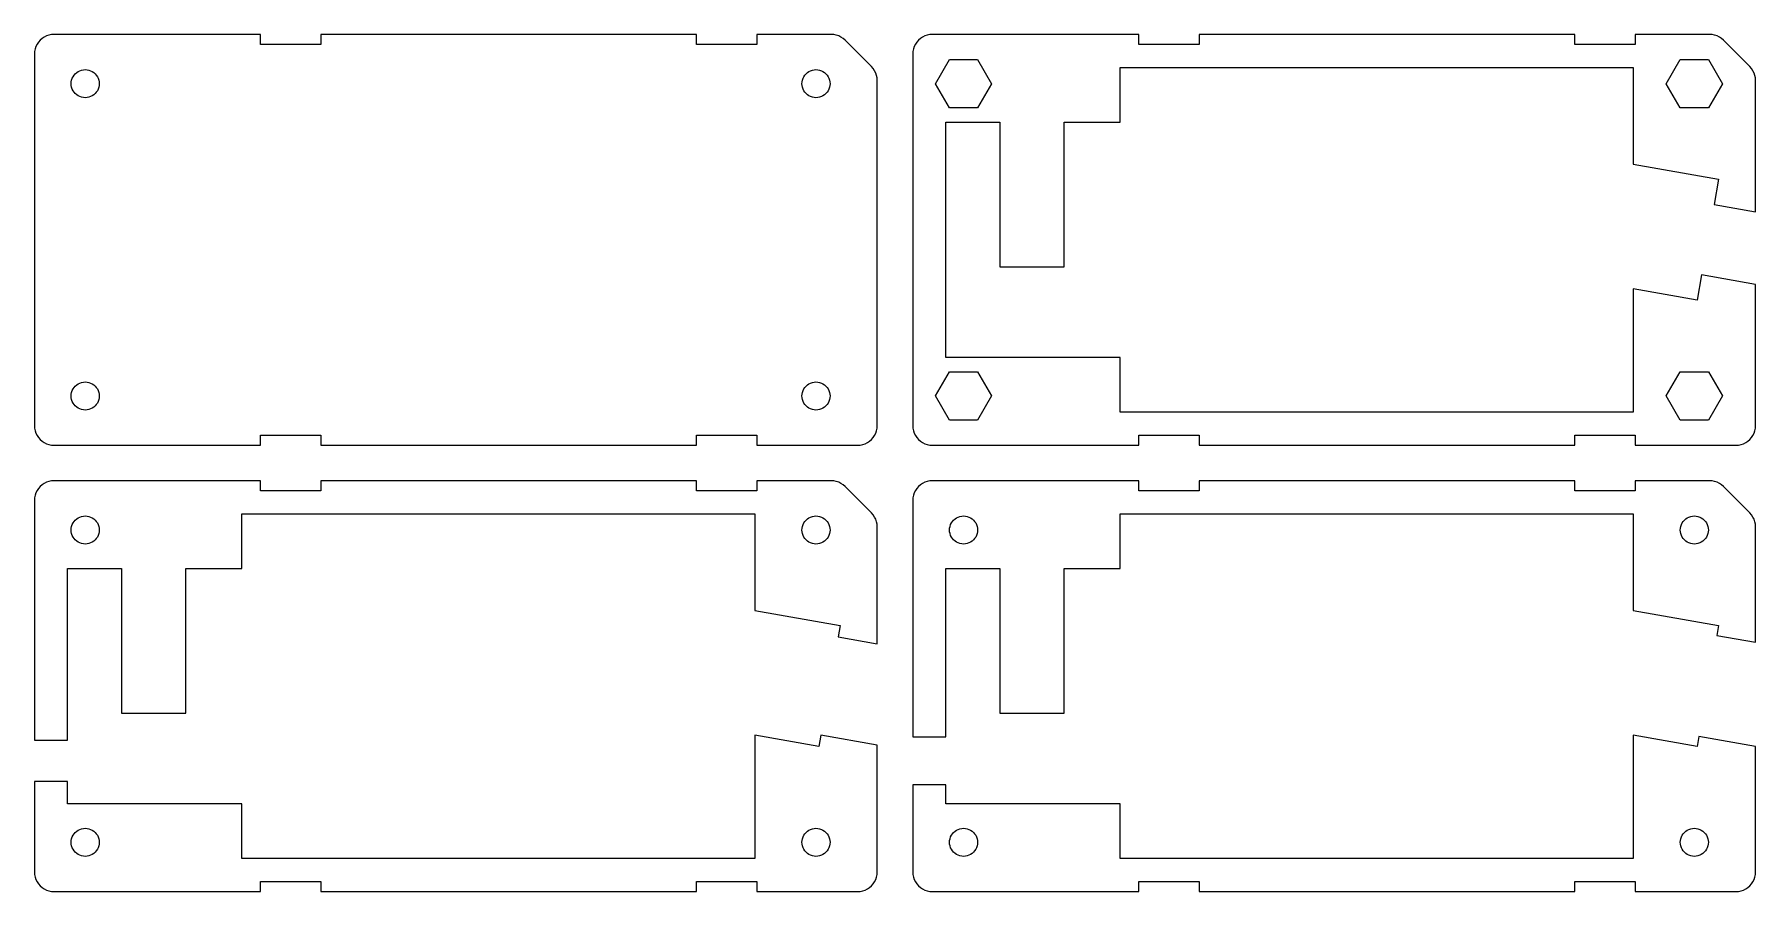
# Model space of a CAD drawing. Header units: metres. Extents: x 0 to 138, y -124 to 16.
# Drawn here: x -0.1 to 138, y -52.3 to 16.5 of the extents above; entities that cross this region are included whole.
import ezdxf

# ---------------------------------------------------------------- set-up
doc = ezdxf.new("R2010")
doc.units = ezdxf.units.M

msp = doc.modelspace()

# ---------------------------------------------------------------- linework, layer by layer
for p, q in [((-0.021469, 15.3077), (-0.061676, 15.1056)), ((0.044739, 15.5028), (-0.021469, 15.3077)), ((0.135864, 15.6876), (0.044739, 15.5028)), ((0.250336, 15.8589), (0.135864, 15.6876)), ((0.3862, 16.0138), (0.250336, 15.8589)), ((0.541092, 16.1497), (0.3862, 16.0138)), ((0.712418, 16.2641), (0.541092, 16.1497)), ((0.897217, 16.3553), (0.712418, 16.2641)), ((1.09232, 16.4215), (0.897217, 16.3553)), ((1.2944, 16.4617), (1.09232, 16.4215)), ((1.49754, 16.475), (1.2944, 16.4617)), ((18.0566, 16.475), (1.49754, 16.475)), ((18.0566, 15.675), (18.0566, 16.475)), ((22.9066, 15.675), (18.0566, 15.675)), ((53.0566, 16.475), (22.9066, 16.475)), ((22.9066, 16.475), (22.9066, 15.675)), ((53.0566, 15.675), (53.0566, 16.475)), ((57.9066, 15.675), (53.0566, 15.675)), ((63.8628, 16.475), (57.9066, 16.475)), ((57.9066, 16.475), (57.9066, 15.675)), ((64.0659, 16.4617), (63.8628, 16.475)), ((64.268, 16.4215), (64.0659, 16.4617)), ((64.4631, 16.3553), (64.268, 16.4215)), ((64.6479, 16.2641), (64.4631, 16.3553)), ((64.8192, 16.1497), (64.6479, 16.2641)), ((64.9723, 16.0154), (64.8192, 16.1497)), ((67.097, 13.8906), (64.9723, 16.0154)), ((70.4601, 15.3077), (70.4199, 15.1056)), ((70.5264, 15.5028), (70.4601, 15.3077)), ((70.6175, 15.6876), (70.5264, 15.5028)), ((70.732, 15.8589), (70.6175, 15.6876)), ((70.8678, 16.0138), (70.732, 15.8589)), ((71.0227, 16.1497), (70.8678, 16.0138)), ((71.194, 16.2641), (71.0227, 16.1497)), ((71.3788, 16.3553), (71.194, 16.2641)), ((71.5739, 16.4215), (71.3788, 16.3553)), ((71.776, 16.4617), (71.5739, 16.4215)), ((71.9792, 16.475), (71.776, 16.4617)), ((88.5383, 16.475), (71.9792, 16.475)), ((88.5383, 15.675), (88.5383, 16.475)), ((93.3883, 15.675), (88.5383, 15.675)), ((123.538, 16.475), (93.3883, 16.475)), ((93.3883, 16.475), (93.3883, 15.675)), ((123.538, 15.675), (123.538, 16.475)), ((128.388, 15.675), (123.538, 15.675)), ((134.344, 16.475), (128.388, 16.475)), ((128.388, 16.475), (128.388, 15.675)), ((134.548, 16.4617), (134.344, 16.475)), ((134.75, 16.4215), (134.548, 16.4617)), ((134.945, 16.3553), (134.75, 16.4215)), ((135.13, 16.2641), (134.945, 16.3553)), ((135.301, 16.1497), (135.13, 16.2641)), ((135.454, 16.0154), (135.301, 16.1497)), ((137.579, 13.8906), (135.454, 16.0154)), ((-0.061676, 15.1056), (-0.074982, 14.9025)), ((-0.074982, 14.9025), (-0.074982, -14.9025)), ((67.2313, 13.7376), (67.097, 13.8906)), ((70.4199, 15.1056), (70.4066, 14.9025)), ((70.4066, 14.9025), (70.4066, -14.9025)), ((72.23, 12.525), (73.3558, 14.475)), ((73.3558, 14.475), (75.6075, 14.475)), ((75.6075, 14.475), (76.7333, 12.525)), ((87.0566, 9.425), (87.0566, 13.825)), ((87.0566, 13.825), (128.207, 13.825)), ((128.207, 13.825), (128.207, 6.07216)), ((130.871, 12.525), (131.997, 14.475)), ((131.997, 14.475), (134.248, 14.475)), ((134.248, 14.475), (135.374, 12.525)), ((137.713, 13.7376), (137.579, 13.8906)), ((2.87517, 12.525), (2.8848, 12.6718)), ((2.8848, 12.3782), (2.87517, 12.525)), ((2.8848, 12.6718), (2.91351, 12.8162)), ((2.91351, 12.8162), (2.96077, 12.9554)), ((2.96077, 12.9554), (3.02583, 13.0874)), ((3.02583, 13.0874), (3.10764, 13.2098)), ((3.10764, 13.2098), (3.20462, 13.3204)), ((3.20462, 13.3204), (3.3152, 13.4174)), ((3.3152, 13.4174), (3.43762, 13.4992)), ((3.43762, 13.4992), (3.56955, 13.5642)), ((3.56955, 13.5642), (3.70882, 13.6115)), ((3.70882, 13.6115), (3.85316, 13.6402)), ((3.85316, 13.6402), (4, 13.6498)), ((4, 13.6498), (4.14684, 13.6402)), ((4.14684, 13.6402), (4.2912, 13.6115)), ((4.2912, 13.6115), (4.43047, 13.5642)), ((4.43047, 13.5642), (4.56238, 13.4992)), ((4.56238, 13.4992), (4.6848, 13.4174)), ((4.6848, 13.4174), (4.79538, 13.3204)), ((4.79538, 13.3204), (4.89236, 13.2098)), ((4.89236, 13.2098), (4.97417, 13.0874)), ((4.97417, 13.0874), (5.03923, 12.9554)), ((5.03923, 12.9554), (5.0865, 12.8162)), ((5.0865, 12.8162), (5.1152, 12.6718)), ((5.1152, 12.6718), (5.12483, 12.525)), ((5.12483, 12.525), (5.1152, 12.3782)), ((61.516, 12.525), (61.5256, 12.6718)), ((61.5256, 12.3782), (61.516, 12.525)), ((61.5256, 12.6718), (61.5543, 12.8162)), ((61.5543, 12.8162), (61.6016, 12.9554)), ((61.6016, 12.9554), (61.6667, 13.0874)), ((61.6667, 13.0874), (61.7485, 13.2098)), ((61.7485, 13.2098), (61.8454, 13.3204)), ((61.8454, 13.3204), (61.956, 13.4174)), ((61.956, 13.4174), (62.0784, 13.4992)), ((62.0784, 13.4992), (62.2104, 13.5642)), ((62.2104, 13.5642), (62.3496, 13.6115)), ((62.3496, 13.6115), (62.494, 13.6402)), ((62.494, 13.6402), (62.6408, 13.6498)), ((62.6408, 13.6498), (62.7877, 13.6402)), ((62.7877, 13.6402), (62.932, 13.6115)), ((62.932, 13.6115), (63.0713, 13.5642)), ((63.0713, 13.5642), (63.2032, 13.4992)), ((63.2032, 13.4992), (63.3256, 13.4174)), ((63.3256, 13.4174), (63.4362, 13.3204)), ((63.4362, 13.3204), (63.5332, 13.2098)), ((63.5332, 13.2098), (63.615, 13.0874)), ((63.615, 13.0874), (63.6801, 12.9554)), ((63.6801, 12.9554), (63.7273, 12.8162)), ((63.7273, 12.8162), (63.756, 12.6718)), ((63.756, 12.6718), (63.7657, 12.525)), ((63.7657, 12.525), (63.756, 12.3782)), ((67.3458, 13.5663), (67.2313, 13.7376)), ((67.4369, 13.3815), (67.3458, 13.5663)), ((67.5031, 13.1864), (67.4369, 13.3815)), ((67.5433, 12.9843), (67.5031, 13.1864)), ((67.5566, 12.7811), (67.5433, 12.9843)), ((67.5566, -14.9025), (67.5566, 12.7811)), ((73.3558, 10.575), (72.23, 12.525)), ((76.7333, 12.525), (75.6075, 10.575)), ((131.997, 10.575), (130.871, 12.525)), ((135.374, 12.525), (134.248, 10.575)), ((137.827, 13.5663), (137.713, 13.7376)), ((137.919, 13.3815), (137.827, 13.5663)), ((137.985, 13.1864), (137.919, 13.3815)), ((138.025, 12.9843), (137.985, 13.1864)), ((138.038, 12.7811), (138.025, 12.9843)), ((138.038, 2.24617), (138.038, 12.7811)), ((2.91351, 12.2338), (2.8848, 12.3782)), ((2.96077, 12.0945), (2.91351, 12.2338)), ((3.02583, 11.9626), (2.96077, 12.0945)), ((3.10764, 11.8402), (3.02583, 11.9626)), ((3.20462, 11.7296), (3.10764, 11.8402)), ((3.3152, 11.6326), (3.20462, 11.7296)), ((3.43762, 11.5508), (3.3152, 11.6326)), ((3.56955, 11.4858), (3.43762, 11.5508)), ((3.70882, 11.4385), (3.56955, 11.4858)), ((3.85316, 11.4098), (3.70882, 11.4385)), ((4, 11.4002), (3.85316, 11.4098)), ((4.14684, 11.4098), (4, 11.4002)), ((4.2912, 11.4385), (4.14684, 11.4098)), ((4.43047, 11.4858), (4.2912, 11.4385)), ((4.56238, 11.5508), (4.43047, 11.4858)), ((4.6848, 11.6326), (4.56238, 11.5508)), ((4.79538, 11.7296), (4.6848, 11.6326)), ((4.89236, 11.8402), (4.79538, 11.7296)), ((4.97417, 11.9626), (4.89236, 11.8402)), ((5.03923, 12.0945), (4.97417, 11.9626)), ((5.0865, 12.2338), (5.03923, 12.0945)), ((5.1152, 12.3782), (5.0865, 12.2338)), ((61.5543, 12.2338), (61.5256, 12.3782)), ((61.6016, 12.0945), (61.5543, 12.2338)), ((61.6667, 11.9626), (61.6016, 12.0945)), ((61.7485, 11.8402), (61.6667, 11.9626)), ((61.8454, 11.7296), (61.7485, 11.8402)), ((61.956, 11.6326), (61.8454, 11.7296)), ((62.0784, 11.5508), (61.956, 11.6326)), ((62.2104, 11.4858), (62.0784, 11.5508)), ((62.3496, 11.4385), (62.2104, 11.4858)), ((62.494, 11.4098), (62.3496, 11.4385)), ((62.6408, 11.4002), (62.494, 11.4098)), ((62.7877, 11.4098), (62.6408, 11.4002)), ((62.932, 11.4385), (62.7877, 11.4098)), ((63.0713, 11.4858), (62.932, 11.4385)), ((63.2032, 11.5508), (63.0713, 11.4858)), ((63.3256, 11.6326), (63.2032, 11.5508)), ((63.4362, 11.7296), (63.3256, 11.6326)), ((63.5332, 11.8402), (63.4362, 11.7296)), ((63.615, 11.9626), (63.5332, 11.8402)), ((63.6801, 12.0945), (63.615, 11.9626)), ((63.7273, 12.2338), (63.6801, 12.0945)), ((63.756, 12.3782), (63.7273, 12.2338)), ((75.6075, 10.575), (73.3558, 10.575)), ((134.248, 10.575), (131.997, 10.575)), ((73.0566, -9.425), (73.0566, 9.425)), ((73.0566, 9.425), (77.4066, 9.425)), ((77.4066, 9.425), (77.4066, -2.17499)), ((82.5566, -2.17499), (82.5566, 9.425)), ((82.5566, 9.425), (87.0566, 9.425)), ((128.207, 6.07216), (135.063, 4.86319)), ((135.063, 4.86319), (134.705, 2.83389)), ((134.705, 2.83389), (138.038, 2.24617)), ((77.4066, -2.17499), (82.5566, -2.17499)), ((133.353, -4.83713), (128.207, -3.92976)), ((128.207, -3.92976), (128.207, -13.825)), ((133.71, -2.80783), (133.353, -4.83713)), ((138.038, -3.57095), (133.71, -2.80783)), ((138.038, -14.9025), (138.038, -3.57095)), ((87.0566, -9.425), (73.0566, -9.425)), ((87.0566, -13.825), (87.0566, -9.425)), ((72.23, -12.525), (73.3558, -10.575)), ((73.3558, -10.575), (75.6075, -10.575)), ((75.6075, -10.575), (76.7333, -12.525)), ((130.871, -12.525), (131.997, -10.575)), ((131.997, -10.575), (134.248, -10.575)), ((134.248, -10.575), (135.374, -12.525)), ((2.87517, -12.525), (2.8848, -12.3782)), ((2.8848, -12.3782), (2.91351, -12.2338)), ((2.91351, -12.2338), (2.96077, -12.0945)), ((2.96077, -12.0945), (3.02583, -11.9626)), ((3.02583, -11.9626), (3.10764, -11.8402)), ((3.10764, -11.8402), (3.20462, -11.7296)), ((3.20462, -11.7296), (3.3152, -11.6326)), ((3.3152, -11.6326), (3.43762, -11.5508)), ((3.43762, -11.5508), (3.56955, -11.4858)), ((3.56955, -11.4858), (3.70882, -11.4385)), ((3.70882, -11.4385), (3.85316, -11.4098)), ((3.85316, -11.4098), (4, -11.4002)), ((4, -11.4002), (4.14684, -11.4098)), ((4.14684, -11.4098), (4.2912, -11.4385)), ((4.2912, -11.4385), (4.43047, -11.4858)), ((4.43047, -11.4858), (4.56238, -11.5508)), ((4.56238, -11.5508), (4.6848, -11.6326)), ((4.6848, -11.6326), (4.79538, -11.7296)), ((4.79538, -11.7296), (4.89236, -11.8402)), ((4.89236, -11.8402), (4.97417, -11.9626)), ((4.97417, -11.9626), (5.03923, -12.0945)), ((5.03923, -12.0945), (5.0865, -12.2338)), ((5.0865, -12.2338), (5.1152, -12.3782)), ((5.1152, -12.3782), (5.12483, -12.525)), ((61.516, -12.525), (61.5256, -12.3782)), ((61.5256, -12.3782), (61.5543, -12.2338)), ((61.5543, -12.2338), (61.6016, -12.0945)), ((61.6016, -12.0945), (61.6667, -11.9626)), ((61.6667, -11.9626), (61.7485, -11.8402)), ((61.7485, -11.8402), (61.8454, -11.7296)), ((61.8454, -11.7296), (61.956, -11.6326)), ((61.956, -11.6326), (62.0784, -11.5508)), ((62.0784, -11.5508), (62.2104, -11.4858)), ((62.2104, -11.4858), (62.3496, -11.4385)), ((62.3496, -11.4385), (62.494, -11.4098)), ((62.494, -11.4098), (62.6408, -11.4002)), ((62.6408, -11.4002), (62.7877, -11.4098)), ((62.7877, -11.4098), (62.932, -11.4385)), ((62.932, -11.4385), (63.0713, -11.4858)), ((63.0713, -11.4858), (63.2032, -11.5508)), ((63.2032, -11.5508), (63.3256, -11.6326)), ((63.3256, -11.6326), (63.4362, -11.7296)), ((63.4362, -11.7296), (63.5332, -11.8402)), ((63.5332, -11.8402), (63.615, -11.9626)), ((63.615, -11.9626), (63.6801, -12.0945)), ((63.6801, -12.0945), (63.7273, -12.2338)), ((63.7273, -12.2338), (63.756, -12.3782)), ((63.756, -12.3782), (63.7657, -12.525)), ((2.8848, -12.6718), (2.87517, -12.525)), ((2.91351, -12.8162), (2.8848, -12.6718)), ((2.96077, -12.9554), (2.91351, -12.8162)), ((3.02583, -13.0874), (2.96077, -12.9554)), ((3.10764, -13.2098), (3.02583, -13.0874)), ((3.20462, -13.3204), (3.10764, -13.2098)), ((3.3152, -13.4174), (3.20462, -13.3204)), ((3.43762, -13.4992), (3.3152, -13.4174)), ((3.56955, -13.5642), (3.43762, -13.4992)), ((3.70882, -13.6115), (3.56955, -13.5642)), ((3.85316, -13.6402), (3.70882, -13.6115)), ((4, -13.6498), (3.85316, -13.6402)), ((4.14684, -13.6402), (4, -13.6498)), ((4.2912, -13.6115), (4.14684, -13.6402)), ((4.43047, -13.5642), (4.2912, -13.6115)), ((4.56238, -13.4992), (4.43047, -13.5642)), ((4.6848, -13.4174), (4.56238, -13.4992)), ((4.79538, -13.3204), (4.6848, -13.4174)), ((4.89236, -13.2098), (4.79538, -13.3204)), ((4.97417, -13.0874), (4.89236, -13.2098)), ((5.03923, -12.9554), (4.97417, -13.0874)), ((5.0865, -12.8162), (5.03923, -12.9554)), ((5.1152, -12.6718), (5.0865, -12.8162)), ((5.12483, -12.525), (5.1152, -12.6718)), ((61.5256, -12.6718), (61.516, -12.525)), ((61.5543, -12.8162), (61.5256, -12.6718)), ((61.6016, -12.9554), (61.5543, -12.8162)), ((61.6667, -13.0874), (61.6016, -12.9554)), ((61.7485, -13.2098), (61.6667, -13.0874)), ((61.8454, -13.3204), (61.7485, -13.2098)), ((61.956, -13.4174), (61.8454, -13.3204)), ((62.0784, -13.4992), (61.956, -13.4174)), ((62.2104, -13.5642), (62.0784, -13.4992)), ((62.3496, -13.6115), (62.2104, -13.5642)), ((62.494, -13.6402), (62.3496, -13.6115)), ((62.6408, -13.6498), (62.494, -13.6402)), ((62.7877, -13.6402), (62.6408, -13.6498)), ((62.932, -13.6115), (62.7877, -13.6402)), ((63.0713, -13.5642), (62.932, -13.6115)), ((63.2032, -13.4992), (63.0713, -13.5642)), ((63.3256, -13.4174), (63.2032, -13.4992)), ((63.4362, -13.3204), (63.3256, -13.4174)), ((63.5332, -13.2098), (63.4362, -13.3204)), ((63.615, -13.0874), (63.5332, -13.2098)), ((63.6801, -12.9554), (63.615, -13.0874)), ((63.7273, -12.8162), (63.6801, -12.9554)), ((63.756, -12.6718), (63.7273, -12.8162)), ((63.7657, -12.525), (63.756, -12.6718)), ((73.3558, -14.475), (72.23, -12.525)), ((76.7333, -12.525), (75.6075, -14.475)), ((131.997, -14.475), (130.871, -12.525)), ((135.374, -12.525), (134.248, -14.475)), ((-0.074982, -14.9025), (-0.061676, -15.1056)), ((-0.061676, -15.1056), (-0.021469, -15.3077)), ((67.5031, -15.3077), (67.5433, -15.1056)), ((67.5433, -15.1056), (67.5566, -14.9025)), ((70.4066, -14.9025), (70.4199, -15.1056)), ((70.4199, -15.1056), (70.4601, -15.3077)), ((75.6075, -14.475), (73.3558, -14.475)), ((128.207, -13.825), (87.0566, -13.825)), ((134.248, -14.475), (131.997, -14.475)), ((137.985, -15.3077), (138.025, -15.1056)), ((138.025, -15.1056), (138.038, -14.9025)), ((-0.021469, -15.3077), (0.044739, -15.5028)), ((0.044739, -15.5028), (0.135864, -15.6876)), ((0.135864, -15.6876), (0.250336, -15.8589)), ((0.250336, -15.8589), (0.3862, -16.0138)), ((0.3862, -16.0138), (0.541092, -16.1497)), ((0.541092, -16.1497), (0.712418, -16.2641)), ((0.712418, -16.2641), (0.897217, -16.3553)), ((0.897217, -16.3553), (1.09232, -16.4215)), ((1.09232, -16.4215), (1.2944, -16.4617)), ((1.2944, -16.4617), (1.49754, -16.475)), ((1.49754, -16.475), (18.0566, -16.475)), ((18.0566, -15.675), (22.9066, -15.675)), ((18.0566, -16.475), (18.0566, -15.675)), ((22.9066, -15.675), (22.9066, -16.475)), ((22.9066, -16.475), (53.0566, -16.475)), ((53.0566, -16.475), (53.0566, -15.675)), ((53.0566, -15.675), (57.9066, -15.675)), ((57.9066, -15.675), (57.9066, -16.475)), ((57.9066, -16.475), (65.9841, -16.475)), ((65.9841, -16.475), (66.1872, -16.4617)), ((66.1872, -16.4617), (66.3893, -16.4215)), ((66.3893, -16.4215), (66.5844, -16.3553)), ((66.5844, -16.3553), (66.7692, -16.2641)), ((66.7692, -16.2641), (66.9405, -16.1497)), ((66.9405, -16.1497), (67.0954, -16.0138)), ((67.0954, -16.0138), (67.2313, -15.8589)), ((67.2313, -15.8589), (67.3458, -15.6876)), ((67.3458, -15.6876), (67.4369, -15.5028)), ((67.4369, -15.5028), (67.5031, -15.3077)), ((70.4601, -15.3077), (70.5264, -15.5028)), ((70.5264, -15.5028), (70.6175, -15.6876)), ((70.6175, -15.6876), (70.732, -15.8589)), ((70.732, -15.8589), (70.8678, -16.0138)), ((70.8678, -16.0138), (71.0227, -16.1497)), ((71.0227, -16.1497), (71.194, -16.2641)), ((71.194, -16.2641), (71.3788, -16.3553)), ((71.3788, -16.3553), (71.5739, -16.4215)), ((71.5739, -16.4215), (71.776, -16.4617)), ((71.776, -16.4617), (71.9792, -16.475)), ((71.9792, -16.475), (88.5383, -16.475)), ((88.5383, -15.675), (93.3883, -15.675)), ((88.5383, -16.475), (88.5383, -15.675)), ((93.3883, -15.675), (93.3883, -16.475)), ((93.3883, -16.475), (123.538, -16.475)), ((123.538, -16.475), (123.538, -15.675)), ((123.538, -15.675), (128.388, -15.675)), ((128.388, -15.675), (128.388, -16.475)), ((128.388, -16.475), (136.466, -16.475)), ((136.466, -16.475), (136.669, -16.4617)), ((136.669, -16.4617), (136.871, -16.4215)), ((136.871, -16.4215), (137.066, -16.3553)), ((137.066, -16.3553), (137.251, -16.2641)), ((137.251, -16.2641), (137.422, -16.1497)), ((137.422, -16.1497), (137.577, -16.0138)), ((137.577, -16.0138), (137.713, -15.8589)), ((137.713, -15.8589), (137.827, -15.6876)), ((137.827, -15.6876), (137.919, -15.5028)), ((137.919, -15.5028), (137.985, -15.3077)), ((1.49754, -19.325), (1.2944, -19.3383)), ((18.0566, -19.325), (1.49754, -19.325)), ((18.0566, -20.125), (18.0566, -19.325)), ((53.0566, -19.325), (22.9066, -19.325)), ((22.9066, -19.325), (22.9066, -20.125)), ((53.0566, -20.125), (53.0566, -19.325)), ((63.8628, -19.325), (57.9066, -19.325)), ((57.9066, -19.325), (57.9066, -20.125)), ((64.0659, -19.3383), (63.8628, -19.325)), ((71.9792, -19.325), (71.776, -19.3383)), ((88.5383, -19.325), (71.9792, -19.325)), ((88.5383, -20.125), (88.5383, -19.325)), ((123.538, -19.325), (93.3883, -19.325)), ((93.3883, -19.325), (93.3883, -20.125)), ((123.538, -20.125), (123.538, -19.325)), ((134.344, -19.325), (128.388, -19.325)), ((128.388, -19.325), (128.388, -20.125)), ((134.548, -19.3383), (134.344, -19.325)), ((-0.061676, -20.6944), (-0.074982, -20.8975)), ((-0.021469, -20.4923), (-0.061676, -20.6944)), ((0.044739, -20.2972), (-0.021469, -20.4923)), ((0.135864, -20.1124), (0.044739, -20.2972)), ((0.250336, -19.9411), (0.135864, -20.1124)), ((0.3862, -19.7862), (0.250336, -19.9411)), ((0.541092, -19.6503), (0.3862, -19.7862)), ((0.712418, -19.5359), (0.541092, -19.6503)), ((0.897217, -19.4447), (0.712418, -19.5359)), ((1.09232, -19.3785), (0.897217, -19.4447)), ((1.2944, -19.3383), (1.09232, -19.3785)), ((22.9066, -20.125), (18.0566, -20.125)), ((57.9066, -20.125), (53.0566, -20.125)), ((64.268, -19.3785), (64.0659, -19.3383)), ((64.4631, -19.4447), (64.268, -19.3785)), ((64.6479, -19.5359), (64.4631, -19.4447)), ((64.8192, -19.6503), (64.6479, -19.5359)), ((64.9723, -19.7846), (64.8192, -19.6503)), ((67.097, -21.9093), (64.9723, -19.7846)), ((70.4199, -20.6944), (70.4066, -20.8975)), ((70.4601, -20.4923), (70.4199, -20.6944)), ((70.5264, -20.2972), (70.4601, -20.4923)), ((70.6175, -20.1124), (70.5264, -20.2972)), ((70.732, -19.9411), (70.6175, -20.1124)), ((70.8678, -19.7862), (70.732, -19.9411)), ((71.0227, -19.6503), (70.8678, -19.7862)), ((71.194, -19.5359), (71.0227, -19.6503)), ((71.3788, -19.4447), (71.194, -19.5359)), ((71.5739, -19.3785), (71.3788, -19.4447)), ((71.776, -19.3383), (71.5739, -19.3785)), ((93.3883, -20.125), (88.5383, -20.125)), ((128.388, -20.125), (123.538, -20.125)), ((134.75, -19.3785), (134.548, -19.3383)), ((134.945, -19.4447), (134.75, -19.3785)), ((135.13, -19.5359), (134.945, -19.4447)), ((135.301, -19.6503), (135.13, -19.5359)), ((135.454, -19.7846), (135.301, -19.6503)), ((137.579, -21.9093), (135.454, -19.7846)), ((-0.074982, -20.8975), (-0.074982, -40.1429)), ((16.575, -26.375), (16.575, -21.975)), ((16.575, -21.975), (57.725, -21.975)), ((57.725, -21.975), (57.725, -29.7278)), ((67.2313, -22.0624), (67.097, -21.9093)), ((67.3458, -22.2337), (67.2313, -22.0624)), ((70.4066, -20.8975), (70.4066, -39.875)), ((87.0566, -26.375), (87.0566, -21.975)), ((87.0566, -21.975), (128.207, -21.975)), ((128.207, -21.975), (128.207, -29.7278)), ((137.713, -22.0624), (137.579, -21.9093)), ((137.827, -22.2337), (137.713, -22.0624)), ((2.87517, -23.275), (2.8848, -23.1282)), ((2.8848, -23.4218), (2.87517, -23.275)), ((2.8848, -23.1282), (2.91351, -22.9838)), ((2.91351, -23.5662), (2.8848, -23.4218)), ((2.91351, -22.9838), (2.96077, -22.8445)), ((2.96077, -22.8445), (3.02583, -22.7126)), ((3.02583, -22.7126), (3.10764, -22.5902)), ((3.10764, -22.5902), (3.20462, -22.4796)), ((3.20462, -22.4796), (3.3152, -22.3826)), ((3.3152, -22.3826), (3.43762, -22.3008)), ((3.43762, -22.3008), (3.56955, -22.2358)), ((3.56955, -22.2358), (3.70882, -22.1885)), ((3.70882, -22.1885), (3.85316, -22.1598)), ((3.85316, -22.1598), (4, -22.1502)), ((4, -22.1502), (4.14684, -22.1598)), ((4.14684, -22.1598), (4.2912, -22.1885)), ((4.2912, -22.1885), (4.43047, -22.2358)), ((4.43047, -22.2358), (4.56238, -22.3008)), ((4.56238, -22.3008), (4.6848, -22.3826)), ((4.6848, -22.3826), (4.79538, -22.4796)), ((4.79538, -22.4796), (4.89236, -22.5902)), ((4.89236, -22.5902), (4.97417, -22.7126)), ((4.97417, -22.7126), (5.03923, -22.8445)), ((5.03923, -22.8445), (5.0865, -22.9838)), ((5.0865, -22.9838), (5.1152, -23.1282)), ((5.1152, -23.4218), (5.0865, -23.5662)), ((5.1152, -23.1282), (5.12483, -23.275)), ((5.12483, -23.275), (5.1152, -23.4218)), ((61.516, -23.275), (61.5256, -23.1282)), ((61.5256, -23.4218), (61.516, -23.275)), ((61.5256, -23.1282), (61.5543, -22.9838)), ((61.5543, -23.5662), (61.5256, -23.4218)), ((61.5543, -22.9838), (61.6016, -22.8445)), ((61.6016, -22.8445), (61.6667, -22.7126)), ((61.6667, -22.7126), (61.7485, -22.5902)), ((61.7485, -22.5902), (61.8454, -22.4796)), ((61.8454, -22.4796), (61.956, -22.3826)), ((61.956, -22.3826), (62.0784, -22.3008)), ((62.0784, -22.3008), (62.2104, -22.2358)), ((62.2104, -22.2358), (62.3496, -22.1885)), ((62.3496, -22.1885), (62.494, -22.1598)), ((62.494, -22.1598), (62.6408, -22.1502)), ((62.6408, -22.1502), (62.7877, -22.1598)), ((62.7877, -22.1598), (62.932, -22.1885)), ((62.932, -22.1885), (63.0713, -22.2358)), ((63.0713, -22.2358), (63.2032, -22.3008)), ((63.2032, -22.3008), (63.3256, -22.3826)), ((63.3256, -22.3826), (63.4362, -22.4796)), ((63.4362, -22.4796), (63.5332, -22.5902)), ((63.5332, -22.5902), (63.615, -22.7126)), ((63.615, -22.7126), (63.6801, -22.8445)), ((63.6801, -22.8445), (63.7273, -22.9838)), ((63.7273, -22.9838), (63.756, -23.1282)), ((63.756, -23.4218), (63.7273, -23.5662)), ((63.756, -23.1282), (63.7657, -23.275)), ((63.7657, -23.275), (63.756, -23.4218)), ((67.4369, -22.4185), (67.3458, -22.2337)), ((67.5031, -22.6136), (67.4369, -22.4185)), ((67.5433, -22.8157), (67.5031, -22.6136)), ((67.5566, -23.0188), (67.5433, -22.8157)), ((67.5566, -32.3964), (67.5566, -23.0188)), ((73.3568, -23.275), (73.3664, -23.1282)), ((73.3664, -23.4218), (73.3568, -23.275)), ((73.3664, -23.1282), (73.3951, -22.9838)), ((73.3951, -23.5662), (73.3664, -23.4218)), ((73.3951, -22.9838), (73.4424, -22.8445)), ((73.4424, -22.8445), (73.5075, -22.7126)), ((73.5075, -22.7126), (73.5893, -22.5902)), ((73.5893, -22.5902), (73.6862, -22.4796)), ((73.6862, -22.4796), (73.7968, -22.3826)), ((73.7968, -22.3826), (73.9193, -22.3008)), ((73.9193, -22.3008), (74.0512, -22.2358)), ((74.0512, -22.2358), (74.1904, -22.1885)), ((74.1904, -22.1885), (74.3348, -22.1598)), ((74.3348, -22.1598), (74.4816, -22.1502)), ((74.4816, -22.1502), (74.6285, -22.1598)), ((74.6285, -22.1598), (74.7728, -22.1885)), ((74.7728, -22.1885), (74.9121, -22.2358)), ((74.9121, -22.2358), (75.044, -22.3008)), ((75.044, -22.3008), (75.1664, -22.3826)), ((75.1664, -22.3826), (75.277, -22.4796)), ((75.277, -22.4796), (75.374, -22.5902)), ((75.374, -22.5902), (75.4558, -22.7126)), ((75.4558, -22.7126), (75.5209, -22.8445)), ((75.5209, -22.8445), (75.5681, -22.9838)), ((75.5681, -22.9838), (75.5968, -23.1282)), ((75.5968, -23.4218), (75.5681, -23.5662)), ((75.5968, -23.1282), (75.6065, -23.275)), ((75.6065, -23.275), (75.5968, -23.4218)), ((131.998, -23.275), (132.007, -23.1282)), ((132.007, -23.4218), (131.998, -23.275)), ((132.007, -23.1282), (132.036, -22.9838)), ((132.036, -23.5662), (132.007, -23.4218)), ((132.036, -22.9838), (132.083, -22.8445)), ((132.083, -22.8445), (132.148, -22.7126)), ((132.148, -22.7126), (132.23, -22.5902)), ((132.23, -22.5902), (132.327, -22.4796)), ((132.327, -22.4796), (132.438, -22.3826)), ((132.438, -22.3826), (132.56, -22.3008)), ((132.56, -22.3008), (132.692, -22.2358)), ((132.692, -22.2358), (132.831, -22.1885)), ((132.831, -22.1885), (132.976, -22.1598)), ((132.976, -22.1598), (133.122, -22.1502)), ((133.122, -22.1502), (133.269, -22.1598)), ((133.269, -22.1598), (133.414, -22.1885)), ((133.414, -22.1885), (133.553, -22.2358)), ((133.553, -22.2358), (133.685, -22.3008)), ((133.685, -22.3008), (133.807, -22.3826)), ((133.807, -22.3826), (133.918, -22.4796)), ((133.918, -22.4796), (134.015, -22.5902)), ((134.015, -22.5902), (134.097, -22.7126)), ((134.097, -22.7126), (134.162, -22.8445)), ((134.162, -22.8445), (134.209, -22.9838)), ((134.209, -22.9838), (134.238, -23.1282)), ((134.238, -23.4218), (134.209, -23.5662)), ((134.238, -23.1282), (134.247, -23.275)), ((134.247, -23.275), (134.238, -23.4218)), ((137.919, -22.4185), (137.827, -22.2337)), ((137.985, -22.6136), (137.919, -22.4185)), ((138.025, -22.8157), (137.985, -22.6136)), ((138.038, -23.0188), (138.025, -22.8157)), ((138.038, -32.2738), (138.038, -23.0188)), ((2.96077, -23.7055), (2.91351, -23.5662)), ((3.02583, -23.8374), (2.96077, -23.7055)), ((3.10764, -23.9598), (3.02583, -23.8374)), ((3.20462, -24.0704), (3.10764, -23.9598)), ((3.3152, -24.1674), (3.20462, -24.0704)), ((3.43762, -24.2492), (3.3152, -24.1674)), ((3.56955, -24.3142), (3.43762, -24.2492)), ((3.70882, -24.3615), (3.56955, -24.3142)), ((3.85316, -24.3902), (3.70882, -24.3615)), ((4, -24.3998), (3.85316, -24.3902)), ((4.14684, -24.3902), (4, -24.3998)), ((4.2912, -24.3615), (4.14684, -24.3902)), ((4.43047, -24.3142), (4.2912, -24.3615)), ((4.56238, -24.2492), (4.43047, -24.3142)), ((4.6848, -24.1674), (4.56238, -24.2492)), ((4.79538, -24.0704), (4.6848, -24.1674)), ((4.89236, -23.9598), (4.79538, -24.0704)), ((4.97417, -23.8374), (4.89236, -23.9598)), ((5.03923, -23.7055), (4.97417, -23.8374)), ((5.0865, -23.5662), (5.03923, -23.7055)), ((61.6016, -23.7055), (61.5543, -23.5662)), ((61.6667, -23.8374), (61.6016, -23.7055)), ((61.7485, -23.9598), (61.6667, -23.8374)), ((61.8454, -24.0704), (61.7485, -23.9598)), ((61.956, -24.1674), (61.8454, -24.0704)), ((62.0784, -24.2492), (61.956, -24.1674)), ((62.2104, -24.3142), (62.0784, -24.2492)), ((62.3496, -24.3615), (62.2104, -24.3142)), ((62.494, -24.3902), (62.3496, -24.3615)), ((62.6408, -24.3998), (62.494, -24.3902)), ((62.7877, -24.3902), (62.6408, -24.3998)), ((62.932, -24.3615), (62.7877, -24.3902)), ((63.0713, -24.3142), (62.932, -24.3615)), ((63.2032, -24.2492), (63.0713, -24.3142)), ((63.3256, -24.1674), (63.2032, -24.2492)), ((63.4362, -24.0704), (63.3256, -24.1674)), ((63.5332, -23.9598), (63.4362, -24.0704)), ((63.615, -23.8374), (63.5332, -23.9598)), ((63.6801, -23.7055), (63.615, -23.8374)), ((63.7273, -23.5662), (63.6801, -23.7055)), ((73.4424, -23.7055), (73.3951, -23.5662)), ((73.5075, -23.8374), (73.4424, -23.7055)), ((73.5893, -23.9598), (73.5075, -23.8374)), ((73.6862, -24.0704), (73.5893, -23.9598)), ((73.7968, -24.1674), (73.6862, -24.0704)), ((73.9193, -24.2492), (73.7968, -24.1674)), ((74.0512, -24.3142), (73.9193, -24.2492)), ((74.1904, -24.3615), (74.0512, -24.3142)), ((74.3348, -24.3902), (74.1904, -24.3615)), ((74.4816, -24.3998), (74.3348, -24.3902)), ((74.6285, -24.3902), (74.4816, -24.3998)), ((74.7728, -24.3615), (74.6285, -24.3902)), ((74.9121, -24.3142), (74.7728, -24.3615)), ((75.044, -24.2492), (74.9121, -24.3142)), ((75.1664, -24.1674), (75.044, -24.2492)), ((75.277, -24.0704), (75.1664, -24.1674)), ((75.374, -23.9598), (75.277, -24.0704)), ((75.4558, -23.8374), (75.374, -23.9598)), ((75.5209, -23.7055), (75.4558, -23.8374)), ((75.5681, -23.5662), (75.5209, -23.7055)), ((132.083, -23.7055), (132.036, -23.5662)), ((132.148, -23.8374), (132.083, -23.7055)), ((132.23, -23.9598), (132.148, -23.8374)), ((132.327, -24.0704), (132.23, -23.9598)), ((132.438, -24.1674), (132.327, -24.0704)), ((132.56, -24.2492), (132.438, -24.1674)), ((132.692, -24.3142), (132.56, -24.2492)), ((132.831, -24.3615), (132.692, -24.3142)), ((132.976, -24.3902), (132.831, -24.3615)), ((133.122, -24.3998), (132.976, -24.3902)), ((133.269, -24.3902), (133.122, -24.3998)), ((133.414, -24.3615), (133.269, -24.3902)), ((133.553, -24.3142), (133.414, -24.3615)), ((133.685, -24.2492), (133.553, -24.3142)), ((133.807, -24.1674), (133.685, -24.2492)), ((133.918, -24.0704), (133.807, -24.1674)), ((134.015, -23.9598), (133.918, -24.0704)), ((134.097, -23.8374), (134.015, -23.9598)), ((134.162, -23.7055), (134.097, -23.8374)), ((134.209, -23.5662), (134.162, -23.7055)), ((2.575, -26.375), (6.925, -26.375)), ((2.575, -40.1429), (2.575, -26.375)), ((6.925, -26.375), (6.925, -37.975)), ((12.075, -37.975), (12.075, -26.375)), ((12.075, -26.375), (16.575, -26.375)), ((73.0566, -26.375), (77.4066, -26.375)), ((73.0566, -39.875), (73.0566, -26.375)), ((77.4066, -26.375), (77.4066, -37.975)), ((82.5566, -37.975), (82.5566, -26.375)), ((82.5566, -26.375), (87.0566, -26.375)), ((57.725, -29.7278), (64.5813, -30.9368)), ((128.207, -29.7278), (135.063, -30.9368)), ((64.5813, -30.9368), (64.4215, -31.8436)), ((135.063, -30.9368), (134.924, -31.7246)), ((134.924, -31.7246), (138.038, -32.2738)), ((64.4215, -31.8436), (67.5566, -32.3964)), ((6.925, -37.975), (12.075, -37.975)), ((77.4066, -37.975), (82.5566, -37.975)), ((62.8709, -40.6371), (57.725, -39.7298)), ((57.725, -39.7298), (57.725, -49.625)), ((63.0308, -39.7303), (62.8709, -40.6371)), ((67.5566, -40.5284), (63.0308, -39.7303)), ((70.4066, -39.875), (73.0566, -39.875)), ((133.353, -40.6371), (128.207, -39.7298)), ((128.207, -39.7298), (128.207, -49.625)), ((133.491, -39.8493), (133.353, -40.6371)), ((138.038, -40.651), (133.491, -39.8493)), ((-0.074982, -40.1429), (2.575, -40.1429)), ((67.5566, -50.7024), (67.5566, -40.5284)), ((138.038, -50.7024), (138.038, -40.651)), ((2.575, -43.457), (-0.074982, -43.457)), ((-0.074982, -43.457), (-0.074982, -50.7024)), ((2.575, -45.225), (2.575, -43.457)), ((73.0566, -43.725), (70.4066, -43.725)), ((70.4066, -43.725), (70.4066, -50.7024)), ((73.0566, -45.225), (73.0566, -43.725)), ((16.575, -45.225), (2.575, -45.225)), ((16.575, -49.625), (16.575, -45.225)), ((87.0566, -45.225), (73.0566, -45.225)), ((87.0566, -49.625), (87.0566, -45.225)), ((2.87517, -48.325), (2.8848, -48.1781)), ((2.8848, -48.4718), (2.87517, -48.325)), ((2.8848, -48.1781), (2.91351, -48.0338)), ((2.91351, -48.0338), (2.96077, -47.8945)), ((2.96077, -47.8945), (3.02583, -47.7626)), ((3.02583, -47.7626), (3.10764, -47.6402)), ((3.10764, -47.6402), (3.20462, -47.5296)), ((3.20462, -47.5296), (3.3152, -47.4326)), ((3.3152, -47.4326), (3.43762, -47.3508)), ((3.43762, -47.3508), (3.56955, -47.2858)), ((3.56955, -47.2858), (3.70882, -47.2385)), ((3.70882, -47.2385), (3.85316, -47.2098)), ((3.85316, -47.2098), (4, -47.2001)), ((4, -47.2001), (4.14684, -47.2098)), ((4.14684, -47.2098), (4.2912, -47.2385)), ((4.2912, -47.2385), (4.43047, -47.2858)), ((4.43047, -47.2858), (4.56238, -47.3508)), ((4.56238, -47.3508), (4.6848, -47.4326)), ((4.6848, -47.4326), (4.79538, -47.5296)), ((4.79538, -47.5296), (4.89236, -47.6402)), ((4.89236, -47.6402), (4.97417, -47.7626)), ((4.97417, -47.7626), (5.03923, -47.8945)), ((5.03923, -47.8945), (5.0865, -48.0338)), ((5.0865, -48.0338), (5.1152, -48.1781)), ((5.1152, -48.1781), (5.12483, -48.325)), ((5.12483, -48.325), (5.1152, -48.4718)), ((61.516, -48.325), (61.5256, -48.1781)), ((61.5256, -48.4718), (61.516, -48.325)), ((61.5256, -48.1781), (61.5543, -48.0338)), ((61.5543, -48.0338), (61.6016, -47.8945)), ((61.6016, -47.8945), (61.6667, -47.7626)), ((61.6667, -47.7626), (61.7485, -47.6402)), ((61.7485, -47.6402), (61.8454, -47.5296)), ((61.8454, -47.5296), (61.956, -47.4326)), ((61.956, -47.4326), (62.0784, -47.3508)), ((62.0784, -47.3508), (62.2104, -47.2858)), ((62.2104, -47.2858), (62.3496, -47.2385)), ((62.3496, -47.2385), (62.494, -47.2098)), ((62.494, -47.2098), (62.6408, -47.2001)), ((62.6408, -47.2001), (62.7877, -47.2098)), ((62.7877, -47.2098), (62.932, -47.2385)), ((62.932, -47.2385), (63.0713, -47.2858)), ((63.0713, -47.2858), (63.2032, -47.3508)), ((63.2032, -47.3508), (63.3256, -47.4326)), ((63.3256, -47.4326), (63.4362, -47.5296)), ((63.4362, -47.5296), (63.5332, -47.6402)), ((63.5332, -47.6402), (63.615, -47.7626)), ((63.615, -47.7626), (63.6801, -47.8945)), ((63.6801, -47.8945), (63.7273, -48.0338)), ((63.7273, -48.0338), (63.756, -48.1781)), ((63.756, -48.1781), (63.7657, -48.325)), ((63.7657, -48.325), (63.756, -48.4718)), ((73.3568, -48.325), (73.3664, -48.1781)), ((73.3664, -48.4718), (73.3568, -48.325)), ((73.3664, -48.1781), (73.3951, -48.0338)), ((73.3951, -48.0338), (73.4424, -47.8945)), ((73.4424, -47.8945), (73.5075, -47.7626)), ((73.5075, -47.7626), (73.5893, -47.6402)), ((73.5893, -47.6402), (73.6862, -47.5296)), ((73.6862, -47.5296), (73.7968, -47.4326)), ((73.7968, -47.4326), (73.9193, -47.3508)), ((73.9193, -47.3508), (74.0512, -47.2858)), ((74.0512, -47.2858), (74.1904, -47.2385)), ((74.1904, -47.2385), (74.3348, -47.2098)), ((74.3348, -47.2098), (74.4816, -47.2001)), ((74.4816, -47.2001), (74.6285, -47.2098)), ((74.6285, -47.2098), (74.7728, -47.2385)), ((74.7728, -47.2385), (74.9121, -47.2858)), ((74.9121, -47.2858), (75.044, -47.3508)), ((75.044, -47.3508), (75.1664, -47.4326)), ((75.1664, -47.4326), (75.277, -47.5296)), ((75.277, -47.5296), (75.374, -47.6402)), ((75.374, -47.6402), (75.4558, -47.7626)), ((75.4558, -47.7626), (75.5209, -47.8945)), ((75.5209, -47.8945), (75.5681, -48.0338)), ((75.5681, -48.0338), (75.5968, -48.1781)), ((75.5968, -48.1781), (75.6065, -48.325)), ((75.6065, -48.325), (75.5968, -48.4718)), ((131.998, -48.325), (132.007, -48.1781)), ((132.007, -48.4718), (131.998, -48.325)), ((132.007, -48.1781), (132.036, -48.0338)), ((132.036, -48.0338), (132.083, -47.8945)), ((132.083, -47.8945), (132.148, -47.7626)), ((132.148, -47.7626), (132.23, -47.6402)), ((132.23, -47.6402), (132.327, -47.5296)), ((132.327, -47.5296), (132.438, -47.4326)), ((132.438, -47.4326), (132.56, -47.3508)), ((132.56, -47.3508), (132.692, -47.2858)), ((132.692, -47.2858), (132.831, -47.2385)), ((132.831, -47.2385), (132.976, -47.2098)), ((132.976, -47.2098), (133.122, -47.2001)), ((133.122, -47.2001), (133.269, -47.2098)), ((133.269, -47.2098), (133.414, -47.2385)), ((133.414, -47.2385), (133.553, -47.2858)), ((133.553, -47.2858), (133.685, -47.3508)), ((133.685, -47.3508), (133.807, -47.4326)), ((133.807, -47.4326), (133.918, -47.5296)), ((133.918, -47.5296), (134.015, -47.6402)), ((134.015, -47.6402), (134.097, -47.7626)), ((134.097, -47.7626), (134.162, -47.8945)), ((134.162, -47.8945), (134.209, -48.0338)), ((134.209, -48.0338), (134.238, -48.1781)), ((134.238, -48.1781), (134.247, -48.325)), ((134.247, -48.325), (134.238, -48.4718)), ((2.91351, -48.6162), (2.8848, -48.4718)), ((2.96077, -48.7554), (2.91351, -48.6162)), ((3.02583, -48.8874), (2.96077, -48.7554)), ((3.10764, -49.0098), (3.02583, -48.8874)), ((3.20462, -49.1204), (3.10764, -49.0098)), ((3.3152, -49.2173), (3.20462, -49.1204)), ((3.43762, -49.2991), (3.3152, -49.2173)), ((3.56955, -49.3642), (3.43762, -49.2991)), ((3.70882, -49.4115), (3.56955, -49.3642)), ((3.85316, -49.4402), (3.70882, -49.4115)), ((4, -49.4498), (3.85316, -49.4402)), ((4.14684, -49.4402), (4, -49.4498)), ((4.2912, -49.4115), (4.14684, -49.4402)), ((4.43047, -49.3642), (4.2912, -49.4115)), ((4.56238, -49.2991), (4.43047, -49.3642)), ((4.6848, -49.2173), (4.56238, -49.2991)), ((4.79538, -49.1204), (4.6848, -49.2173)), ((4.89236, -49.0098), (4.79538, -49.1204)), ((4.97417, -48.8874), (4.89236, -49.0098)), ((5.03923, -48.7554), (4.97417, -48.8874)), ((5.0865, -48.6162), (5.03923, -48.7554)), ((5.1152, -48.4718), (5.0865, -48.6162)), ((57.725, -49.625), (16.575, -49.625)), ((61.5543, -48.6162), (61.5256, -48.4718)), ((61.6016, -48.7554), (61.5543, -48.6162)), ((61.6667, -48.8874), (61.6016, -48.7554)), ((61.7485, -49.0098), (61.6667, -48.8874)), ((61.8454, -49.1204), (61.7485, -49.0098)), ((61.956, -49.2173), (61.8454, -49.1204)), ((62.0784, -49.2991), (61.956, -49.2173)), ((62.2104, -49.3642), (62.0784, -49.2991)), ((62.3496, -49.4115), (62.2104, -49.3642)), ((62.494, -49.4402), (62.3496, -49.4115)), ((62.6408, -49.4498), (62.494, -49.4402)), ((62.7877, -49.4402), (62.6408, -49.4498)), ((62.932, -49.4115), (62.7877, -49.4402)), ((63.0713, -49.3642), (62.932, -49.4115)), ((63.2032, -49.2991), (63.0713, -49.3642)), ((63.3256, -49.2173), (63.2032, -49.2991)), ((63.4362, -49.1204), (63.3256, -49.2173)), ((63.5332, -49.0098), (63.4362, -49.1204)), ((63.615, -48.8874), (63.5332, -49.0098)), ((63.6801, -48.7554), (63.615, -48.8874)), ((63.7273, -48.6162), (63.6801, -48.7554)), ((63.756, -48.4718), (63.7273, -48.6162)), ((73.3951, -48.6162), (73.3664, -48.4718)), ((73.4424, -48.7554), (73.3951, -48.6162)), ((73.5075, -48.8874), (73.4424, -48.7554)), ((73.5893, -49.0098), (73.5075, -48.8874)), ((73.6862, -49.1204), (73.5893, -49.0098)), ((73.7968, -49.2173), (73.6862, -49.1204)), ((73.9193, -49.2991), (73.7968, -49.2173)), ((74.0512, -49.3642), (73.9193, -49.2991)), ((74.1904, -49.4115), (74.0512, -49.3642)), ((74.3348, -49.4402), (74.1904, -49.4115)), ((74.4816, -49.4498), (74.3348, -49.4402)), ((74.6285, -49.4402), (74.4816, -49.4498)), ((74.7728, -49.4115), (74.6285, -49.4402)), ((74.9121, -49.3642), (74.7728, -49.4115)), ((75.044, -49.2991), (74.9121, -49.3642)), ((75.1664, -49.2173), (75.044, -49.2991)), ((75.277, -49.1204), (75.1664, -49.2173)), ((75.374, -49.0098), (75.277, -49.1204)), ((75.4558, -48.8874), (75.374, -49.0098)), ((75.5209, -48.7554), (75.4558, -48.8874)), ((75.5681, -48.6162), (75.5209, -48.7554)), ((75.5968, -48.4718), (75.5681, -48.6162)), ((128.207, -49.625), (87.0566, -49.625)), ((132.036, -48.6162), (132.007, -48.4718)), ((132.083, -48.7554), (132.036, -48.6162)), ((132.148, -48.8874), (132.083, -48.7554)), ((132.23, -49.0098), (132.148, -48.8874)), ((132.327, -49.1204), (132.23, -49.0098)), ((132.438, -49.2173), (132.327, -49.1204)), ((132.56, -49.2991), (132.438, -49.2173)), ((132.692, -49.3642), (132.56, -49.2991)), ((132.831, -49.4115), (132.692, -49.3642)), ((132.976, -49.4402), (132.831, -49.4115)), ((133.122, -49.4498), (132.976, -49.4402)), ((133.269, -49.4402), (133.122, -49.4498)), ((133.414, -49.4115), (133.269, -49.4402)), ((133.553, -49.3642), (133.414, -49.4115)), ((133.685, -49.2991), (133.553, -49.3642)), ((133.807, -49.2173), (133.685, -49.2991)), ((133.918, -49.1204), (133.807, -49.2173)), ((134.015, -49.0098), (133.918, -49.1204)), ((134.097, -48.8874), (134.015, -49.0098)), ((134.162, -48.7554), (134.097, -48.8874)), ((134.209, -48.6162), (134.162, -48.7554)), ((134.238, -48.4718), (134.209, -48.6162)), ((-0.074982, -50.7024), (-0.061676, -50.9056)), ((-0.061676, -50.9056), (-0.021469, -51.1077)), ((67.5031, -51.1077), (67.5433, -50.9056)), ((67.5433, -50.9056), (67.5566, -50.7024)), ((70.4066, -50.7024), (70.4199, -50.9056)), ((70.4199, -50.9056), (70.4601, -51.1077)), ((137.985, -51.1077), (138.025, -50.9056)), ((138.025, -50.9056), (138.038, -50.7024)), ((-0.021469, -51.1077), (0.044739, -51.3028)), ((0.044739, -51.3028), (0.135864, -51.4876)), ((0.135864, -51.4876), (0.250336, -51.6589)), ((0.250336, -51.6589), (0.3862, -51.8138)), ((0.3862, -51.8138), (0.541092, -51.9496)), ((0.541092, -51.9496), (0.712418, -52.0641)), ((0.712418, -52.0641), (0.897217, -52.1552)), ((0.897217, -52.1552), (1.09232, -52.2215)), ((1.09232, -52.2215), (1.2944, -52.2617)), ((1.2944, -52.2617), (1.49754, -52.275)), ((1.49754, -52.275), (18.0566, -52.275)), ((18.0566, -51.475), (22.9066, -51.475)), ((18.0566, -52.275), (18.0566, -51.475)), ((22.9066, -51.475), (22.9066, -52.275)), ((22.9066, -52.275), (53.0566, -52.275)), ((53.0566, -52.275), (53.0566, -51.475)), ((53.0566, -51.475), (57.9066, -51.475)), ((57.9066, -51.475), (57.9066, -52.275)), ((57.9066, -52.275), (65.9841, -52.275)), ((65.9841, -52.275), (66.1872, -52.2617)), ((66.1872, -52.2617), (66.3893, -52.2215)), ((66.3893, -52.2215), (66.5844, -52.1552)), ((66.5844, -52.1552), (66.7692, -52.0641)), ((66.7692, -52.0641), (66.9405, -51.9496)), ((66.9405, -51.9496), (67.0954, -51.8138)), ((67.0954, -51.8138), (67.2313, -51.6589)), ((67.2313, -51.6589), (67.3458, -51.4876)), ((67.3458, -51.4876), (67.4369, -51.3028)), ((67.4369, -51.3028), (67.5031, -51.1077)), ((70.4601, -51.1077), (70.5264, -51.3028)), ((70.5264, -51.3028), (70.6175, -51.4876)), ((70.6175, -51.4876), (70.732, -51.6589)), ((70.732, -51.6589), (70.8678, -51.8138)), ((70.8678, -51.8138), (71.0227, -51.9496)), ((71.0227, -51.9496), (71.194, -52.0641)), ((71.194, -52.0641), (71.3788, -52.1552)), ((71.3788, -52.1552), (71.5739, -52.2215)), ((71.5739, -52.2215), (71.776, -52.2617)), ((71.776, -52.2617), (71.9792, -52.275)), ((71.9792, -52.275), (88.5383, -52.275)), ((88.5383, -51.475), (93.3883, -51.475)), ((88.5383, -52.275), (88.5383, -51.475)), ((93.3883, -51.475), (93.3883, -52.275)), ((93.3883, -52.275), (123.538, -52.275)), ((123.538, -52.275), (123.538, -51.475)), ((123.538, -51.475), (128.388, -51.475)), ((128.388, -51.475), (128.388, -52.275)), ((128.388, -52.275), (136.466, -52.275)), ((136.466, -52.275), (136.669, -52.2617)), ((136.669, -52.2617), (136.871, -52.2215)), ((136.871, -52.2215), (137.066, -52.1552)), ((137.066, -52.1552), (137.251, -52.0641)), ((137.251, -52.0641), (137.422, -51.9496)), ((137.422, -51.9496), (137.577, -51.8138)), ((137.577, -51.8138), (137.713, -51.6589)), ((137.713, -51.6589), (137.827, -51.4876)), ((137.827, -51.4876), (137.919, -51.3028)), ((137.919, -51.3028), (137.985, -51.1077))]:
    msp.add_line(p, q)

doc.saveas('drawing.dxf')
